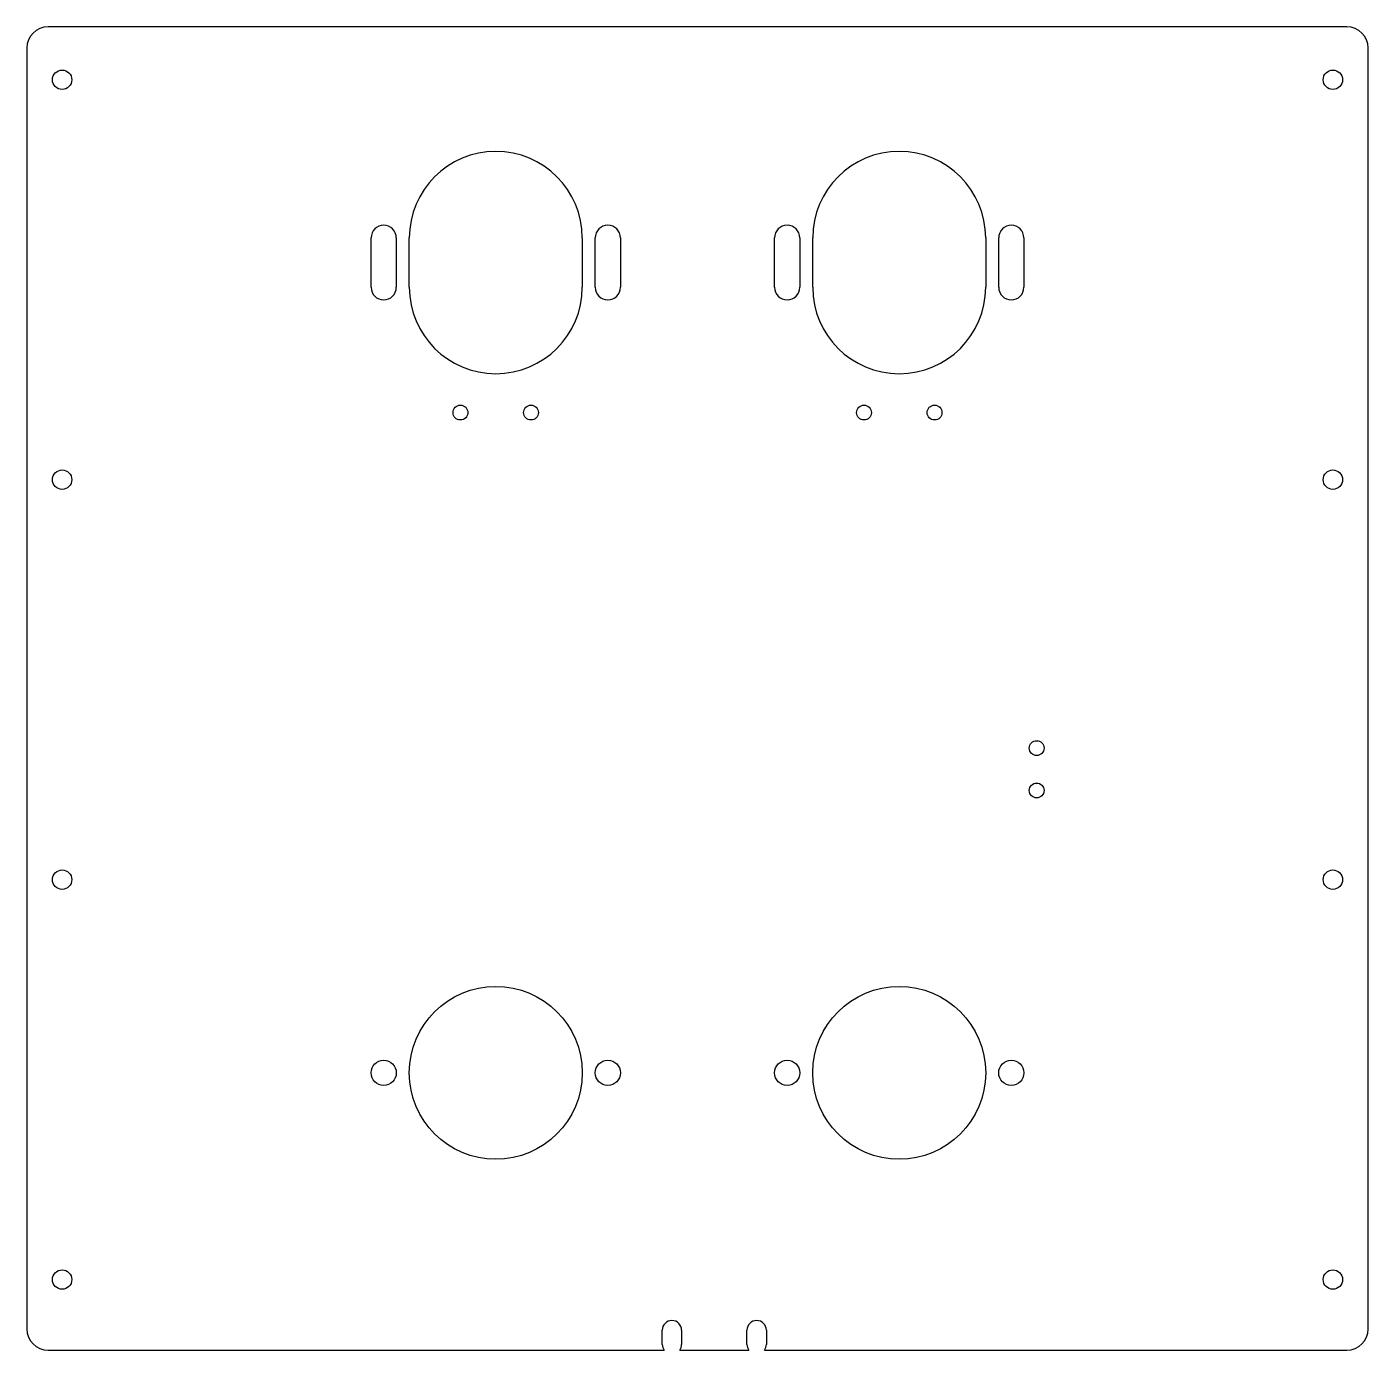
# Model space of a CAD drawing. Header units: millimetres. Extents: x -190 to 190, y 355 to 730.
import ezdxf

# ---------------------------------------------------------------- set-up
doc = ezdxf.new("R2010")
doc.units = ezdxf.units.MM

msp = doc.modelspace()

# ---------------------------------------------------------------- linework, layer by layer
for p, q in [((184, 730, -3.17), (-184, 730, -3.17)), ((-190, 724, -3.17), (-190, 361, -3.17)), ((190, 361, -3.17), (190, 724, -3.17)), ((-92.48, 656.19, -3.17), (-92.48, 670.19, -3.17)), ((-85.33, 670.19, -3.17), (-85.33, 656.19, -3.17)), ((-81.65, 656.19, -3.17), (-81.65, 670.19, -3.17)), ((-32.65, 670.19, -3.17), (-32.65, 656.19, -3.17)), ((-28.98, 656.19, -3.17), (-28.98, 670.19, -3.17)), ((-21.83, 670.19, -3.17), (-21.83, 656.19, -3.17)), ((21.83, 656.19, -3.17), (21.83, 670.19, -3.17)), ((28.98, 670.19, -3.17), (28.98, 656.19, -3.17)), ((32.65, 656.19, -3.17), (32.65, 670.19, -3.17)), ((81.65, 670.19, -3.17), (81.65, 656.19, -3.17)), ((85.33, 656.19, -3.17), (85.33, 670.19, -3.17)), ((92.48, 670.19, -3.17), (92.48, 656.19, -3.17)), ((-9.99, 356.65, -3.17), (-9.99, 360.65, -3.17)), ((-4.49, 360.65, -3.17), (-4.49, 356.65, -3.17)), ((14.01, 356.65, -3.17), (14.01, 360.65, -3.17)), ((19.51, 360.65, -3.17), (19.51, 356.65, -3.17)), ((-184, 355, -3.17), (-9.44, 355, -3.17)), ((-5.04, 355, -3.17), (14.56, 355, -3.17)), ((18.96, 355, -3.17), (184, 355, -3.17))]:
    msp.add_line(p, q)
for centre, radius in [((-180, 715, -3.17), 2.75), ((180, 715, -3.17), 2.75), ((-67.15, 620.69, -3.17), 2.1), ((-47.15, 620.69, -3.17), 2.1), ((47.15, 620.69, -3.17), 2.1), ((67.15, 620.69, -3.17), 2.1), ((-180, 601.67, -3.17), 2.75), ((180, 601.67, -3.17), 2.75), ((96.09, 525.6, -3.17), 2.1), ((96.09, 513.6, -3.17), 2.1), ((-180, 488.33, -3.17), 2.75), ((180, 488.33, -3.17), 2.75), ((-57.15, 433.59, -3.17), 24.5), ((57.15, 433.59, -3.17), 24.5), ((-88.9, 433.59, -3.17), 3.57), ((-25.4, 433.59, -3.17), 3.57), ((25.4, 433.59, -3.17), 3.57), ((88.9, 433.59, -3.17), 3.57), ((-180, 375, -3.17), 2.75), ((180, 375, -3.17), 2.75)]:
    msp.add_circle(centre, radius)
for centre, radius, start, end in [((-184, 724, -3.17), 6, 90, 180), ((184, 724, -3.17), 6, 0, 90), ((-57.15, 670.19, -3.17), 24.5, 0, 180), ((57.15, 670.19, -3.17), 24.5, 0, 180), ((-88.9, 670.19, -3.17), 3.57, 0, 180), ((-25.4, 670.19, -3.17), 3.57, 0, 180), ((25.4, 670.19, -3.17), 3.57, 0, 180), ((88.9, 670.19, -3.17), 3.57, 0, 180), ((-88.9, 656.19, -3.17), 3.57, 180, 360), ((-57.15, 656.19, -3.17), 24.5, 180, 360), ((-25.4, 656.19, -3.17), 3.57, 180, 360), ((25.4, 656.19, -3.17), 3.57, 180, 360), ((57.15, 656.19, -3.17), 24.5, 180, 360), ((88.9, 656.19, -3.17), 3.57, 180, 360), ((-184, 361, -3.17), 6, 180, 270), ((-7.24, 360.65, -3.17), 2.75, 0, 180), ((16.76, 360.65, -3.17), 2.75, 0, 180), ((184, 361, -3.17), 6, -90, 0), ((-7.24, 356.65, -3.17), 2.75, 180, 216.8699), ((-7.24, 356.65, -3.17), 2.75, 323.1301, 360), ((16.76, 356.65, -3.17), 2.75, 180, 216.8699), ((16.76, 356.65, -3.17), 2.75, 323.1301, 360)]:
    msp.add_arc(centre, radius, start, end)

doc.saveas('drawing.dxf')
